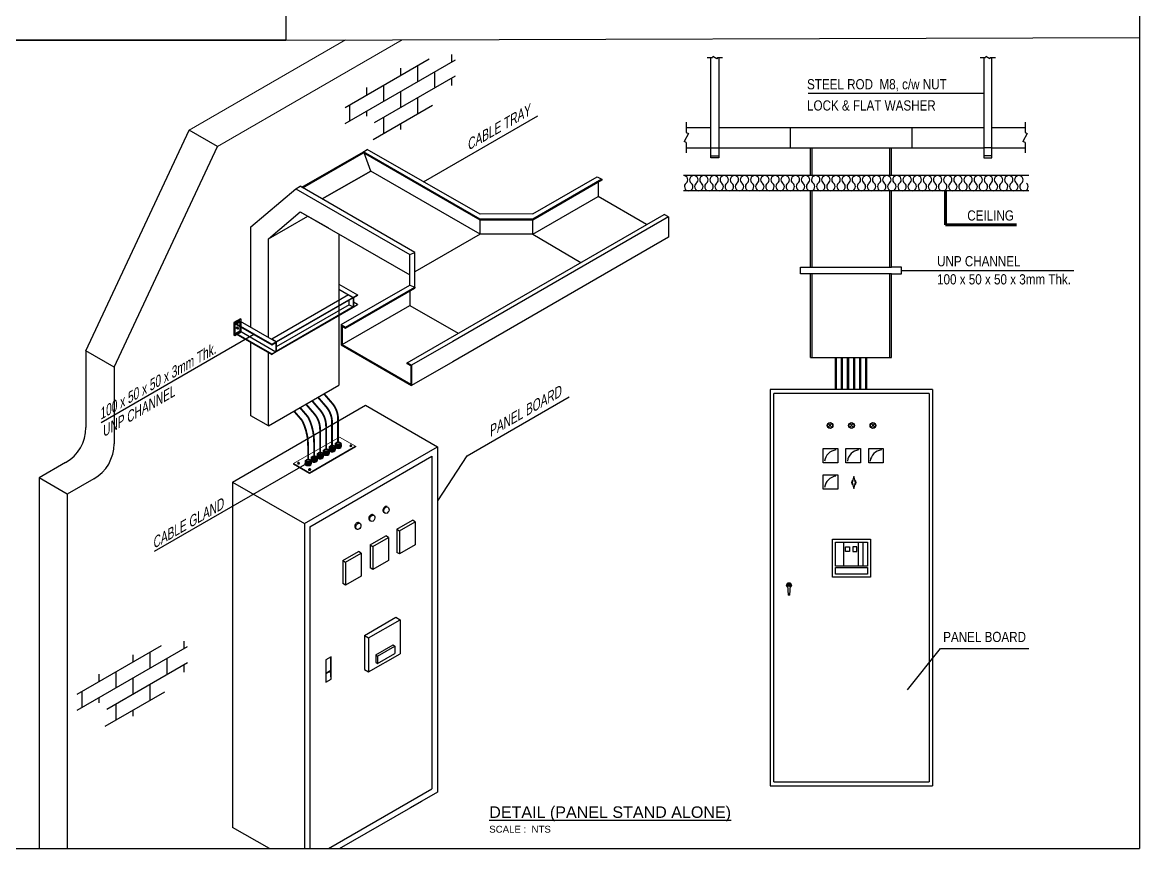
# Model space of a CAD drawing. Header units: inches. Extents: x -259 to 18436, y -3316 to 2573.
# Drawn here: x 3572 to 7641, y -3316 to -307 of the extents above; entities that cross this region are included whole.
import ezdxf
from ezdxf.lldxf.tags import DXFTag

# ---------------------------------------------------------------- set-up
doc = ezdxf.new("R2010")
doc.units = ezdxf.units.IN
doc.header["$MEASUREMENT"] = 0
for name, color, linetype in [('TID-E-GROUNDING ROD', 220, 'Continuous'), ('TID-E-TEXT', 15, 'Continuous'), ('TID-ELC TEXT', 15, 'Continuous'), ('TID-REVISE', 7, 'Continuous'), ('TID-WALL', 15, 'Continuous')]:
    doc.layers.add(name, color=color, linetype=linetype)
doc.styles.add('ISO14', font='ARIALN.TTF')
doc.styles.add('ROMANS', font='romans.shx', dxfattribs={"width": 0.7})
doc.styles.get("Standard").update_dxf_attribs({"font": 'arial.ttf'})
doc.styles.add('TX-AN', font='ARIALN.TTF')
doc.styles.add('TX-AN2', font='ARIALN.TTF')
tags = doc.linetypes.add('HIDDEN', pattern=[0.375, 0.25, -0.125]).pattern_tags.tags
tags[6:7] = [DXFTag(74, 4), DXFTag(75, 0), DXFTag(340, '0'), DXFTag(46, 1.0), DXFTag(50, 0.0), DXFTag(44, 0.0), DXFTag(45, 0.0)]
tags[4:5] = [DXFTag(74, 4), DXFTag(75, 0), DXFTag(340, '0'), DXFTag(46, 1.0), DXFTag(50, 0.0), DXFTag(44, 0.0), DXFTag(45, 0.0)]
doc.dimstyles.get("Standard").update_dxf_attribs({"dimtxt": 0.18, "dimasz": 0.18, "dimexe": 0.18, "dimexo": 0.0625, "dimgap": 0.09, "dimtad": 1, "dimtih": 1, "dimtoh": 1, "dimdec": 4, "dimdsep": 46, "dimtxsty": 'Standard', "dimcen": 0.09, "dimazin": 3, "dimtfac": 1, "dimtdec": 4, "dimtmove": 0, "dimatfit": 3, "dimfxl": 1, "dimtolj": 1})
doc.dimstyles.new('TID-50', dxfattribs={"dimscale": 50, "dimtxt": 2.5, "dimasz": 1.3, "dimexe": 1, "dimexo": 0.625, "dimgap": 1, "dimtad": 1, "dimzin": 4, "dimdsep": 46, "dimtxsty": 'ISO14', "dimblk": 'OBLIQUE', "dimcen": 2.5, "dimdle": 1, "dimazin": 3, "dimtfac": 0.5, "dimtmove": 2, "dimatfit": 3, "dimfxl": 3, "dimfxlon": 1, "dimtolj": 1, "dimlwd": -1, "dimlwe": -1})

# ---------------------------------------------------------------- blocks, each defined once
blk = doc.blocks.new('D')
at = {"layer": 'TID-REVISE', "color": 8}
for p, q in [((81.1, 75.6), (81.1, 63.4)), ((-93.6, -11.2), (44.4, 68.5)), ((-93.6, -37.5), (87.3, 67)), ((25.3, 57.5), (25.3, 31.1)), ((-45.4, -35.9), (87.3, 40.7)), ((-2.6, 53.5), (-2.6, 41.3)), ((53.2, 47.3), (53.2, 21.8)), ((81.1, 37.1), (81.1, 24.6)), ((-58.4, 21.3), (-58.4, 9.1)), ((-30.5, 25.2), (-30.5, -1.1)), ((-2.6, 15), (-2.6, -10.4)), ((25.3, 4.8), (25.3, -21.5)), ((-86.3, -7), (-86.3, -33.3)), ((-58.4, -17.2), (-58.4, -25.7)), ((-47.7, -63.6), (49.8, -7.3)), ((-30.5, -27.4), (-30.5, -53.7)), ((-2.6, -37.6), (-2.6, -47.3))]:
    blk.add_line(p, q, dxfattribs=at)
blk = doc.blocks.new('A$C3EDF478C')
for p, q in [((-6, -87), (-12, 0)), ((2.3, 0), (-2.3, 0)), ((12, 0), (6, -87)), ((-6, -87), (6, -87))]:
    blk.add_line(p, q)
blk.add_lwpolyline([(-2.3, -5.2), (-2.3, 5.2), (2.3, 5.2), (2.3, -5.2)], close=True)
blk.add_circle((0, 0), 7.32)
for radius, start, end in [(21, 300.80791, 239.19209), (14.4, 322.4781, 217.5219), (12, 352.1052, 187.8948)]:
    blk.add_arc((0, 0), radius, start, end)
blk = doc.blocks.new('_OBLIQUE')
at = {"color": 0, "linetype": 'ByBlock'}
blk.add_line((-0.5, -0.5), (0.5, 0.5), dxfattribs=at)
blk = doc.blocks.new('JUDUL')
at = {"color": 4, "style": 'TX-AN'}
blk.add_attdef('DETAIL', (0, 0), '', height=40, dxfattribs=at)
at = {"color": 15, "style": 'TX-AN'}
blk.add_attdef('SCALE', (0, -43.1), '', height=25, dxfattribs=at)

msp = doc.modelspace()

# ---------------------------------------------------------------- linework, layer by layer
for p, q in [((7640.9194, 2572.5834), (7640.9194, -361.9335)), ((4531.4391, -371.4802), (7640.9194, -361.9335)), ((7640.9194, -361.9335), (7640.9194, -3315.5438)), ((3803.4379, -1502.448), (4179.4907, -699.738)), ((3906.0437, -1561.6875), (4282.0965, -758.9775)), ((4814.5511, -777.6657), (4827.9485, -769.9307)), ((5238.8102, -1004.6875), (4827.9485, -769.9307)), ((4590.2505, -907.1657), (4814.5511, -777.6657)), ((4593.5771, -909.0863), (4814.6734, -781.4363)), ((5239.0502, -1022.7503), (4814.5511, -777.6657)), ((5239.0585, -1026.4503), (4814.6734, -781.4363)), ((4840.4867, -848.1396), (4816.2801, -782.3639)), ((4840.4867, -848.1396), (4664.2505, -949.8896)), ((4664.2505, -949.8896), (4840.4867, -848.1396)), ((5239.0585, -1078.2551), (4840.4867, -848.1396)), ((5681.7862, -878.1462), (5431.316, -1022.7552)), ((5681.7862, -881.8462), (5431.316, -1026.4552)), ((5431.3161, -1004.2551), (5665.7647, -868.8962)), ((5665.7647, -868.8962), (5681.7862, -878.1462)), ((5668.969, -889.2462), (5668.969, -941.0462)), ((5681.7862, -878.1462), (5681.7862, -881.8462)), ((4404.3874, -1051.8174), (4567.9439, -912.7869)), ((4567.9439, -912.7869), (4583.9653, -903.5369)), ((4567.9439, -912.7869), (4982.715, -1152.2551)), ((5001.215, -1144.4361), (4583.9653, -903.5369)), ((5431.3161, -1078.2551), (5668.969, -941.0462)), ((5845.2052, -1042.7962), (5668.969, -941.0462)), ((4468.4733, -1094.4642), (4584.1432, -996.1396)), ((4468.4733, -1094.4642), (4611.4599, -1011.9109)), ((4584.1432, -996.1396), (4982.715, -1226.2551)), ((4584.1432, -996.1396), (4686.8542, -1055.4399)), ((4973.5673, -1546.0365), (5909.2911, -1005.7962)), ((5925.3125, -1015.0462), (5139.0537, -1468.9929)), ((5431.3161, -1004.2551), (5238.8102, -1004.6875)), ((5925.3125, -1015.0462), (5909.2911, -1005.7962)), ((5925.3125, -1015.0462), (5925.3125, -1089.0462)), ((4404.3874, -1416.8602), (4404.3874, -1051.8174)), ((5431.316, -1022.7552), (5239.0502, -1022.7503)), ((5239.0585, -1078.2551), (5239.0585, -1022.7503)), ((5431.3243, -1026.4552), (5239.0585, -1026.4503)), ((5431.3161, -1078.2551), (5431.3161, -1026.4551)), ((4468.4733, -1453.8602), (4468.4733, -1094.4642)), ((4724.8168, -1077.3576), (4724.8168, -1627.9029)), ((5239.0585, -1078.2551), (5001.215, -1215.5741)), ((5925.3125, -1089.0462), (5139.0537, -1542.9929)), ((5431.3161, -1078.2551), (5239.0585, -1078.2551)), ((5431.3161, -1078.2551), (5605.5061, -1181.1865)), ((4982.715, -1152.2551), (5001.215, -1144.4361)), ((4982.715, -1263.2551), (4982.715, -1152.2551)), ((5001.215, -1271.0741), (5001.215, -1144.4361)), ((4724.8168, -1259.8545), (4792.2328, -1298.7771)), ((4760.1898, -1298.7771), (4480.0257, -1460.5299)), ((4724.8168, -1278.3545), (4776.2113, -1308.0271)), ((4733.2453, -1407.2865), (4982.715, -1263.2551)), ((4749.2668, -1416.5365), (5001.215, -1271.0741)), ((4749.2668, -1420.2365), (5001.215, -1274.7741)), ((4776.2113, -1308.0271), (4760.1898, -1298.7771)), ((4776.2113, -1308.0271), (4792.2328, -1298.7771)), ((4778.1339, -1308.7671), (4792.2328, -1300.6271)), ((4792.2328, -1298.7771), (4792.2328, -1300.6271)), ((4792.2328, -1298.7771), (4792.2328, -1300.6271)), ((4982.715, -1263.2551), (5001.215, -1271.0741)), ((4982.715, -1285.4551), (4982.715, -1337.2551)), ((5001.215, -1271.0741), (5001.215, -1274.7741)), ((4776.2113, -1308.0271), (4496.0472, -1469.7799)), ((4776.2113, -1309.8771), (4496.0472, -1471.6299)), ((4761.792, -1334.8521), (4496.0472, -1488.2799)), ((4724.8168, -1315.3545), (4728.1469, -1317.2771)), ((4736.4496, -1479.4365), (4982.715, -1337.2551)), ((4761.792, -1334.8521), (4761.792, -1318.2021)), ((4761.792, -1334.8521), (4776.2113, -1343.1771)), ((4776.2113, -1308.0271), (4776.2113, -1309.8771)), ((4776.2113, -1308.0271), (4776.2113, -1309.8771)), ((4776.2113, -1309.8771), (4776.2113, -1343.1771)), ((4792.2328, -1335.7771), (4776.2113, -1345.0271)), ((4778.1339, -1308.7671), (4778.1339, -1342.0671)), ((4792.2328, -1333.9271), (4778.1339, -1325.7871)), ((4778.1339, -1342.0671), (4792.2328, -1333.9271)), ((4792.2328, -1333.9271), (4792.2328, -1335.7771)), ((4792.2328, -1335.7771), (4792.2328, -1333.9271)), ((4982.715, -1337.2551), (5158.9511, -1439.0051)), ((4776.2113, -1343.1771), (4496.0472, -1504.9299)), ((4776.2113, -1345.0271), (4496.0472, -1506.7799)), ((4776.2113, -1345.0271), (4776.2113, -1343.1771)), ((4776.2113, -1345.0271), (4776.2113, -1343.1771)), ((4342.5731, -1399.6716), (4345.7774, -1401.5216)), ((4349.4774, -1403.6578), (4365.4989, -1394.4078)), ((4349.4774, -1405.5078), (4363.8967, -1397.1828)), ((4349.4774, -1403.6578), (4349.4774, -1405.5078)), ((4349.4774, -1403.6578), (4480.0257, -1479.0299)), ((4349.4774, -1405.5078), (4480.0257, -1480.8799)), ((4352.532, -1421.5204), (4352.2212, -1421.341)), ((4352.9828, -1418.3482), (4352.8113, -1418.1361)), ((4352.9828, -1418.3482), (4353.5523, -1418.5688)), ((4353.4574, -1421.7236), (4353.1511, -1421.6049)), ((4353.6765, -1418.9702), (4355.2019, -1417.5072)), ((4354.9117, -1419.6834), (4353.6765, -1418.9702)), ((4353.6765, -1421.4207), (4353.6765, -1418.9702)), ((4354.9117, -1422.1339), (4353.6765, -1421.4207)), ((4353.7043, -1418.6277), (4354.141, -1418.4269)), ((4353.7043, -1418.6277), (4353.8481, -1418.8056)), ((4354.141, -1418.4269), (4354.1855, -1418.482)), ((4355.1354, -1417.571), (4354.8633, -1417.4139)), ((4354.9117, -1419.6834), (4356.4372, -1418.2204)), ((4354.9117, -1422.1339), (4354.9117, -1419.6834)), ((4354.9117, -1422.1339), (4356.4372, -1422.3343)), ((4355.2019, -1417.5072), (4357.0705, -1417.4418)), ((4356.4372, -1418.2204), (4355.2019, -1417.5072)), ((4355.607, -1416.1731), (4355.3007, -1416.0544)), ((4355.7451, -1415.92), (4355.4736, -1415.7632)), ((4357.5409, -1422.4109), (4356.0934, -1421.5752)), ((4356.4372, -1418.2204), (4358.3057, -1418.155)), ((4356.4372, -1422.3343), (4356.8584, -1422.0169)), ((4358.3057, -1418.155), (4357.0705, -1417.4418)), ((4359.0352, -1419.8226), (4357.5877, -1418.9869)), ((4358.3057, -1418.155), (4358.3057, -1419.4014)), ((4363.8967, -1397.1828), (4363.8967, -1430.4828)), ((4365.4989, -1394.4078), (4365.4989, -1431.4078)), ((4365.4989, -1394.4078), (4496.0472, -1469.7799)), ((4365.9946, -1386.1492), (4369.1989, -1387.9992)), ((4733.2453, -1407.2865), (4733.2453, -1481.2865)), ((4733.2453, -1407.2865), (4749.2668, -1416.5365)), ((4736.4496, -1412.8365), (4736.4496, -1479.4365)), ((4736.4496, -1412.8365), (4749.2668, -1420.2365)), ((4749.2668, -1416.5365), (4749.2668, -1420.2365)), ((4342.5731, -1445.2164), (4345.7774, -1447.0664)), ((4349.4774, -1438.8078), (4363.8967, -1430.4828)), ((4365.4989, -1431.4078), (4349.4774, -1440.6578)), ((4349.4774, -1440.6578), (4349.4774, -1438.8078)), ((4349.4774, -1438.8078), (4480.0257, -1514.1799)), ((4349.4774, -1440.6578), (4480.0257, -1516.0299)), ((4363.8967, -1430.4828), (4494.4451, -1505.8549)), ((4496.0472, -1469.7799), (4480.0257, -1460.5299)), ((3803.4379, -1502.448), (3803.4379, -1781.789)), ((4404.3874, -1738.9029), (4404.3874, -1472.3602)), ((4480.0257, -1479.0299), (4496.0472, -1469.7799)), ((4480.0257, -1480.8799), (4494.4451, -1472.5549)), ((4480.0257, -1479.0299), (4480.0257, -1480.8799)), ((4494.4451, -1472.5549), (4494.4451, -1505.8549)), ((4496.0472, -1469.7799), (4496.0472, -1506.7799)), ((4496.0472, -1469.7799), (4496.0472, -1471.6299)), ((4496.0472, -1506.7799), (4496.0472, -1504.9299)), ((4733.2453, -1481.2865), (4989.5888, -1629.2865)), ((4736.4496, -1479.4365), (4986.3845, -1623.7365)), ((4749.2668, -1486.8365), (4749.2668, -1490.5365)), ((5139.0537, -1468.9929), (4989.5888, -1555.2865)), ((4468.4733, -1775.9029), (4468.4733, -1509.3602)), ((4480.0257, -1514.1799), (4494.4451, -1505.8549)), ((4496.0472, -1506.7799), (4480.0257, -1516.0299)), ((4480.0257, -1516.0299), (4480.0257, -1514.1799)), ((4989.5888, -1555.2865), (4973.5673, -1546.0365)), ((4973.5673, -1549.7365), (4973.5673, -1546.0365)), ((5139.0537, -1542.9929), (4989.5888, -1629.2865)), ((3906.0437, -1561.6875), (3906.0437, -1841.0285)), ((4404.3874, -1738.9029), (4404.3874, -1556.0234)), ((4986.3845, -1557.1365), (4973.5673, -1549.7365)), ((4986.3845, -1557.1365), (4986.3845, -1623.7365)), ((4989.5888, -1555.2865), (4989.5888, -1629.2865)), ((4468.4733, -1775.9029), (4724.8168, -1627.9029)), ((4337.4486, -1980.7391), (4821.8508, -1701.0694)), ((4821.8508, -1701.0694), (5083.584, -1852.1811)), ((4468.4733, -1775.9029), (4404.3874, -1738.9029)), ((4599.1818, -2131.8509), (5083.584, -1852.1811)), ((4667.36, -1865.301), (4673.4409, -1860.6297)), ((4667.36, -1865.301), (4673.4409, -1869.9723)), ((4667.36, -1865.301), (4667.36, -1869.66)), ((4667.36, -1869.66), (4673.4409, -1874.3313)), ((4667.36, -1871.4031), (4668.4946, -1870.5316)), ((4667.36, -1871.4031), (4673.4409, -1876.0744)), ((4667.36, -1871.4031), (4667.36, -1875.7621)), ((4673.4409, -1860.6297), (4682.5699, -1860.6297)), ((4673.4409, -1869.9723), (4682.5699, -1869.9723)), ((4673.4409, -1869.9723), (4673.4409, -1874.3313)), ((4688.6509, -1865.301), (4682.5699, -1860.6297)), ((4688.6509, -1865.301), (4682.5699, -1869.9723)), ((4688.6509, -1869.66), (4682.5699, -1874.3313)), ((4682.5699, -1869.9723), (4682.5699, -1874.3313)), ((4688.6509, -1871.4031), (4682.5699, -1876.0744)), ((4688.6509, -1871.4031), (4687.5163, -1870.5316)), ((4688.1985, -1863.1506), (4688.1985, -1864.2417)), ((4688.6509, -1865.301), (4688.6509, -1869.66)), ((4688.6509, -1871.4031), (4688.6509, -1875.7621)), ((4689.2036, -1852.6896), (4695.2846, -1848.0183)), ((4689.2036, -1852.6896), (4695.2846, -1857.3609)), ((4689.2036, -1852.6896), (4689.2036, -1857.0485)), ((4689.2036, -1857.0485), (4695.2846, -1861.7198)), ((4689.2036, -1858.7917), (4690.3382, -1857.9201)), ((4689.2036, -1858.7917), (4695.2846, -1863.463)), ((4689.2036, -1858.7917), (4689.2036, -1863.1506)), ((4689.2036, -1863.1506), (4695.2846, -1867.8219)), ((4695.2846, -1848.0183), (4704.4136, -1848.0183)), ((4695.2846, -1857.3609), (4704.4136, -1857.3609)), ((4695.2846, -1857.3609), (4695.2846, -1861.7198)), ((4695.2846, -1861.7198), (4704.4136, -1861.7198)), ((4695.2846, -1863.463), (4704.4136, -1863.463)), ((4695.2846, -1863.463), (4695.2846, -1867.8219)), ((4695.2846, -1867.8219), (4704.4136, -1867.8219)), ((4710.4945, -1852.6896), (4704.4136, -1848.0183)), ((4710.4945, -1852.6896), (4704.4136, -1857.3609)), ((4710.4945, -1857.0485), (4704.4136, -1861.7198)), ((4704.4136, -1857.3609), (4704.4136, -1861.7198)), ((4710.4945, -1858.7917), (4704.4136, -1863.463)), ((4710.4945, -1863.1506), (4704.4136, -1867.8219)), ((4704.4136, -1863.463), (4704.4136, -1867.8219)), ((4710.4945, -1858.7917), (4709.3599, -1857.9201)), ((4710.0421, -1850.5392), (4710.0421, -1851.6302)), ((4710.4945, -1852.6896), (4710.4945, -1857.0485)), ((4710.4945, -1858.7917), (4710.4945, -1863.1506)), ((4711.0473, -1840.0781), (4717.1283, -1835.4068)), ((4711.0473, -1840.0781), (4717.1283, -1844.7494)), ((4711.0473, -1840.0781), (4711.0473, -1844.4371)), ((4711.0473, -1844.4371), (4717.1283, -1849.1084)), ((4711.0473, -1846.1802), (4712.1819, -1845.3087)), ((4711.0473, -1846.1802), (4717.1283, -1850.8515)), ((4711.0473, -1846.1802), (4711.0473, -1850.5392)), ((4711.0473, -1850.5392), (4717.1283, -1855.2105)), ((4711.4997, -1863.1506), (4711.4997, -1864.2417)), ((4717.1283, -1835.4068), (4726.2572, -1835.4068)), ((4717.1283, -1844.7494), (4726.2572, -1844.7494)), ((4717.1283, -1844.7494), (4717.1283, -1849.1084)), ((4717.1283, -1849.1084), (4726.2572, -1849.1084)), ((4717.1283, -1850.8515), (4726.2572, -1850.8515)), ((4717.1283, -1850.8515), (4717.1283, -1855.2105)), ((4717.1283, -1855.2105), (4726.2572, -1855.2105)), ((4732.3382, -1840.0781), (4726.2572, -1835.4068)), ((4732.3382, -1840.0781), (4726.2572, -1844.7494)), ((4732.3382, -1844.4371), (4726.2572, -1849.1084)), ((4726.2572, -1844.7494), (4726.2572, -1849.1084)), ((4732.3382, -1846.1802), (4726.2572, -1850.8515)), ((4732.3382, -1850.5392), (4726.2572, -1855.2105)), ((4726.2572, -1850.8515), (4726.2572, -1855.2105)), ((4732.3382, -1846.1802), (4731.2036, -1845.3087)), ((4732.3382, -1840.0781), (4732.3382, -1844.4371)), ((4732.3382, -1846.1802), (4732.3382, -1850.5392)), ((4733.3433, -1850.5392), (4733.3433, -1851.6302)), ((4764.5386, -1848.6059), (4764.5386, -1848.9511)), ((4765.5136, -1847.2267), (4765.5136, -1848.6059)), ((4769.5827, -1845.9473), (4765.9743, -1848.0509)), ((4769.5827, -1846.5692), (4765.9743, -1848.6728)), ((4765.9743, -1848.0509), (4765.9743, -1848.6728)), ((4770.4756, -1846.4025), (4766.8672, -1848.5061)), ((4766.8672, -1848.5061), (4766.8672, -1849.128)), ((4769.5827, -1845.9473), (4769.5827, -1846.5692)), ((4770.9364, -1847.2267), (4770.9364, -1848.6059)), ((4771.9113, -1848.6059), (4771.9113, -1848.9511)), ((4784.7349, -1850.1291), (4784.7349, -1852.8723)), ((5083.584, -1852.1811), (5083.584, -3109.676)), ((3729.4379, -1909.9607), (3632.9816, -1965.6498)), ((4574.0901, -1911.951), (4574.0901, -1912.2963)), ((4575.065, -1910.5718), (4575.065, -1911.951)), ((4579.1342, -1909.2925), (4575.5258, -1911.3961)), ((4579.1342, -1909.9144), (4575.5258, -1912.018)), ((4575.5258, -1911.3961), (4575.5258, -1912.018)), ((4580.0271, -1909.7476), (4576.4187, -1911.8512)), ((4576.4187, -1911.8512), (4576.4187, -1912.4731)), ((4579.1342, -1909.2925), (4579.1342, -1909.9144)), ((4580.4878, -1910.5718), (4580.4878, -1911.951)), ((4581.4628, -1911.951), (4581.4628, -1912.2963)), ((4601.829, -1903.1354), (4607.91, -1898.4641)), ((4601.829, -1903.1354), (4607.91, -1907.8067)), ((4601.829, -1903.1354), (4601.829, -1907.4943)), ((4601.829, -1907.4943), (4607.91, -1912.1656)), ((4601.829, -1909.2375), (4602.9636, -1908.3659)), ((4601.829, -1909.2375), (4607.91, -1913.9088)), ((4601.829, -1909.2375), (4601.829, -1913.5964)), ((4607.91, -1898.4641), (4617.0389, -1898.4641)), ((4607.91, -1907.8067), (4617.0389, -1907.8067)), ((4607.91, -1907.8067), (4607.91, -1912.1656)), ((4607.91, -1912.1656), (4617.0389, -1912.1656)), ((4623.1199, -1903.1354), (4617.0389, -1898.4641)), ((4623.1199, -1903.1354), (4617.0389, -1907.8067)), ((4623.1199, -1907.4943), (4617.0389, -1912.1656)), ((4617.0389, -1907.8067), (4617.0389, -1912.1656)), ((4623.1199, -1909.2375), (4617.0389, -1913.9088)), ((4619.1618, -2143.3863), (5063.604, -1886.7875)), ((4623.1199, -1909.2375), (4621.9853, -1908.3659)), ((4622.6675, -1900.985), (4622.6675, -1902.076)), ((4623.1199, -1903.1354), (4623.1199, -1907.4943)), ((4623.1199, -1909.2375), (4623.1199, -1913.5964)), ((4623.6727, -1890.5239), (4629.7536, -1885.8526)), ((4623.6727, -1890.5239), (4629.7536, -1895.1952)), ((4623.6727, -1890.5239), (4623.6727, -1894.8829)), ((4623.6727, -1894.8829), (4629.7536, -1899.5542)), ((4623.6727, -1896.626), (4624.8073, -1895.7544)), ((4623.6727, -1896.626), (4629.7536, -1901.2973)), ((4623.6727, -1896.626), (4623.6727, -1900.985)), ((4623.6727, -1900.985), (4629.7536, -1905.6563)), ((4629.7536, -1885.8526), (4638.8826, -1885.8526)), ((4629.7536, -1895.1952), (4638.8826, -1895.1952)), ((4629.7536, -1895.1952), (4629.7536, -1899.5542)), ((4629.7536, -1899.5542), (4638.8826, -1899.5542)), ((4629.7536, -1901.2973), (4638.8826, -1901.2973)), ((4629.7536, -1901.2973), (4629.7536, -1905.6563)), ((4629.7536, -1905.6563), (4638.8826, -1905.6563)), ((4644.9635, -1890.5239), (4638.8826, -1885.8526)), ((4644.9635, -1890.5239), (4638.8826, -1895.1952)), ((4644.9635, -1894.8829), (4638.8826, -1899.5542)), ((4638.8826, -1895.1952), (4638.8826, -1899.5542)), ((4644.9635, -1896.626), (4638.8826, -1901.2973)), ((4644.9635, -1900.985), (4638.8826, -1905.6563)), ((4638.8826, -1901.2973), (4638.8826, -1905.6563)), ((4644.9635, -1896.626), (4643.829, -1895.7544)), ((4644.5112, -1888.3735), (4644.5112, -1889.4646)), ((4644.9635, -1890.5239), (4644.9635, -1894.8829)), ((4644.9635, -1896.626), (4644.9635, -1900.985)), ((4645.5163, -1877.9125), (4651.5973, -1873.2412)), ((4645.5163, -1877.9125), (4651.5973, -1882.5838)), ((4645.5163, -1877.9125), (4645.5163, -1882.2714)), ((4645.5163, -1882.2714), (4651.5973, -1886.9427)), ((4645.5163, -1884.0146), (4646.6509, -1883.143)), ((4645.5163, -1884.0146), (4651.5973, -1888.6859)), ((4645.5163, -1884.0146), (4645.5163, -1888.3735)), ((4645.5163, -1888.3735), (4651.5973, -1893.0448)), ((4645.9687, -1900.985), (4645.9687, -1902.076)), ((4651.5973, -1873.2412), (4660.7263, -1873.2412)), ((4651.5973, -1882.5838), (4660.7263, -1882.5838)), ((4651.5973, -1882.5838), (4651.5973, -1886.9427)), ((4651.5973, -1886.9427), (4660.7263, -1886.9427)), ((4651.5973, -1888.6859), (4660.7263, -1888.6859)), ((4651.5973, -1888.6859), (4651.5973, -1893.0448)), ((4651.5973, -1893.0448), (4660.7263, -1893.0448)), ((4666.8072, -1877.9125), (4660.7263, -1873.2412)), ((4666.8072, -1877.9125), (4660.7263, -1882.5838)), ((4666.8072, -1882.2714), (4660.7263, -1886.9427)), ((4660.7263, -1882.5838), (4660.7263, -1886.9427)), ((4666.8072, -1884.0146), (4660.7263, -1888.6859)), ((4666.8072, -1888.3735), (4660.7263, -1893.0448)), ((4660.7263, -1888.6859), (4660.7263, -1893.0448)), ((4666.8072, -1884.0146), (4665.6726, -1883.143)), ((4666.3548, -1875.7621), (4666.3548, -1876.8531)), ((4666.8072, -1877.9125), (4666.8072, -1882.2714)), ((4666.8072, -1884.0146), (4666.8072, -1888.3735)), ((4667.36, -1875.7621), (4673.4409, -1880.4334)), ((4667.8124, -1888.3735), (4667.8124, -1889.4646)), ((4673.4409, -1874.3313), (4682.5699, -1874.3313)), ((4673.4409, -1876.0744), (4682.5699, -1876.0744)), ((4673.4409, -1876.0744), (4673.4409, -1880.4334)), ((4673.4409, -1880.4334), (4682.5699, -1880.4334)), ((4688.6509, -1875.7621), (4682.5699, -1880.4334)), ((4682.5699, -1876.0744), (4682.5699, -1880.4334)), ((4689.656, -1875.7621), (4689.656, -1876.8531)), ((5063.604, -1886.7875), (5063.604, -3098.1406)), ((4600.8239, -1913.5964), (4600.8239, -1914.6874)), ((4601.829, -1913.5964), (4607.91, -1918.2677)), ((4607.91, -1913.9088), (4617.0389, -1913.9088)), ((4607.91, -1913.9088), (4607.91, -1918.2677)), ((4607.91, -1918.2677), (4617.0389, -1918.2677)), ((4614.4559, -1935.2562), (4614.4559, -1935.6014)), ((4615.4308, -1933.877), (4615.4308, -1935.2562)), ((4619.4999, -1932.5977), (4615.8915, -1934.7013)), ((4619.4999, -1933.2196), (4615.8915, -1935.3232)), ((4615.8915, -1934.7013), (4615.8915, -1935.3232)), ((4620.3928, -1933.0528), (4616.7844, -1935.1564)), ((4616.7844, -1935.1564), (4616.7844, -1935.7783)), ((4623.1199, -1913.5964), (4617.0389, -1918.2677)), ((4617.0389, -1913.9088), (4617.0389, -1918.2677)), ((4619.4999, -1932.5977), (4619.4999, -1933.2196)), ((4620.8536, -1933.877), (4620.8536, -1935.2562)), ((4621.8285, -1935.2562), (4621.8285, -1935.6014)), ((4624.125, -1913.5964), (4624.125, -1914.6874)), ((3632.9816, -1965.6498), (3632.9816, -3315.5438)), ((3735.5875, -2024.8893), (3632.9816, -1965.6498)), ((3832.0437, -1969.2002), (3735.5875, -2024.8893)), ((4337.4486, -1980.7391), (4599.1818, -2131.8509)), ((4337.4486, -1980.7391), (4337.4486, -3238.2341)), ((3735.5875, -2024.8893), (3735.5875, -3315.5438)), ((4852.3615, -2101.8063), (4848.7886, -2099.7435)), ((4892.2571, -2093.7227), (4888.6754, -2091.6548)), ((4599.1818, -2131.8509), (4599.1818, -3315.5438)), ((4619.1618, -2143.3863), (4619.1618, -3315.5438)), ((4790.0634, -2152.7242), (4786.4817, -2150.6563)), ((4801.2647, -2131.3071), (4797.6918, -2129.2443)), ((4841.1602, -2123.2234), (4837.5785, -2121.1555)), ((4936.1954, -2152.5683), (4993.1785, -2119.6691)), ((4936.1954, -2152.5683), (4945.9873, -2158.2216)), ((4936.1954, -2152.5683), (4936.1954, -2236.7619)), ((4945.9873, -2158.2216), (5002.9704, -2125.3224)), ((5002.9704, -2125.3224), (4993.1785, -2119.6691)), ((5002.9704, -2125.3224), (5002.9704, -2209.4291)), ((4838.0727, -2209.2195), (4895.0558, -2176.3203)), ((4847.8645, -2214.8728), (4904.8476, -2181.9736)), ((4904.8476, -2181.9736), (4895.0558, -2176.3203)), ((4904.8476, -2181.9736), (4904.8476, -2266.0803)), ((4945.9873, -2158.2216), (4945.9873, -2242.3283)), ((4739.2093, -2266.2983), (4796.1924, -2233.3991)), ((4805.9843, -2239.0524), (4796.1924, -2233.3991)), ((4838.0727, -2209.2195), (4847.8645, -2214.8728)), ((4838.0727, -2209.2195), (4838.0727, -2293.4131)), ((4847.8645, -2214.8728), (4847.8645, -2298.9795)), ((4945.912, -2242.3718), (4936.1954, -2236.7619)), ((5002.9704, -2209.4291), (4945.912, -2242.3718)), ((4739.2093, -2266.2983), (4749.0012, -2271.9516)), ((4739.2093, -2266.2983), (4739.2093, -2350.4919)), ((4749.0012, -2271.9516), (4805.9843, -2239.0524)), ((4749.0012, -2271.9516), (4749.0012, -2356.0583)), ((4805.9843, -2239.0524), (4805.9843, -2323.1591)), ((4904.8476, -2266.0803), (4847.7893, -2299.023)), ((4847.7893, -2299.023), (4838.0727, -2293.4131)), ((4748.9259, -2356.1017), (4739.2093, -2350.4919)), ((4805.9843, -2323.1591), (4748.9259, -2356.1017)), ((4817.3546, -2539.0753), (4931.7557, -2473.0258)), ((4833.0753, -2548.1516), (4947.4764, -2482.1021)), ((4931.7557, -2473.0258), (4947.4764, -2482.1021)), ((4947.4764, -2482.1021), (4947.4764, -2605.9982)), ((4817.3546, -2539.0753), (4817.3546, -2662.9713)), ((4817.3546, -2539.0753), (4833.0753, -2548.1516)), ((4833.0753, -2548.1516), (4833.0753, -2672.0477)), ((4858.7097, -2610.2085), (4921.8421, -2573.759)), ((4865.8193, -2614.3132), (4928.9517, -2577.8637)), ((4921.8421, -2573.759), (4928.9517, -2577.8637)), ((4928.9517, -2577.8637), (4928.9517, -2604.5788)), ((6915.5241, -2586.2324), (7237.0003, -2586.2324)), ((4696.2711, -2617.1376), (4676.9071, -2628.3174)), ((4676.9071, -2628.3174), (4676.9071, -2709.7367)), ((4695.4254, -2665.6905), (4695.4254, -2617.6259)), ((4696.2711, -2698.5568), (4696.2711, -2617.1376)), ((4833.0753, -2672.0477), (4947.4764, -2605.9982)), ((4858.7097, -2610.2085), (4858.7097, -2636.9236)), ((4858.7097, -2610.2085), (4865.8193, -2614.3132)), ((4858.7097, -2636.9236), (4865.8193, -2641.0283)), ((4865.8193, -2641.0283), (4928.9517, -2604.5788)), ((4865.8193, -2614.3132), (4865.8193, -2641.0283)), ((4676.9071, -2676.3821), (4695.4254, -2665.6905)), ((4694.5617, -2668.7139), (4676.9071, -2678.9068)), ((4694.5617, -2668.7139), (4692.3753, -2667.4515)), ((4696.2711, -2698.5568), (4694.5617, -2668.7139)), ((4817.3546, -2662.9713), (4833.0753, -2672.0477)), ((4676.9071, -2709.7367), (4696.2711, -2698.5568)), ((4687.0506, -3315.5438), (5063.604, -3098.1406)), ((5083.584, -3109.676), (4984.4246, -3166.9258)), ((4727.0106, -3315.5438), (5027.1485, -3142.2591)), ((4471.353, -3315.5438), (4337.4486, -3238.2341)), ((3445.6581, -3315.5438), (7640.9194, -3315.5438))]:
    msp.add_line(p, q)
at = {"lineweight": 0}
for p, q in [((4179.4907, -699.738), (4749.2079, -370.8116)), ((4282.0965, -758.9775), (4955.5166, -370.1782)), ((4559.6931, -1913.1669), (4726.8064, -1816.684)), ((4726.8064, -1816.684), (4784.7349, -1850.1291)), ((4617.6216, -1946.612), (4784.7349, -1850.1291)), ((4617.6216, -1949.3552), (4784.7349, -1852.8723)), ((4559.6931, -1913.1669), (4617.6216, -1946.612)), ((4559.6931, -1913.1669), (4559.6931, -1915.9101)), ((4559.6931, -1915.9101), (4617.6216, -1949.3552)), ((4617.6216, -1946.612), (4617.6216, -1949.3552))]:
    msp.add_line(p, q, dxfattribs=at)
at = {"ltscale": 100}
for p, q in [((6084.5858, -435.6591), (6066.0681, -435.6591)), ((6084.5858, -435.6591), (6086.6434, -431.5416)), ((6101.0105, -439.7767), (6086.6434, -431.5416)), ((6103.0681, -435.6591), (6101.0105, -439.7767)), ((6121.5858, -435.6591), (6103.0681, -435.6591)), ((7078.5679, -435.6591), (7060.0502, -435.6591)), ((7078.5679, -435.6591), (7080.6255, -431.5416)), ((7094.9926, -439.7767), (7080.6255, -431.5416)), ((7097.0502, -435.6591), (7094.9926, -439.7767)), ((7115.5679, -435.6591), (7097.0502, -435.6591)), ((4282.0965, -758.9775), (4179.4907, -699.738)), ((3906.0437, -1561.6875), (3803.4379, -1502.448)), ((6886.818, -1643.4838), (6294.818, -1643.4838)), ((6294.818, -1643.4838), (6294.818, -3086.7281)), ((6873.9737, -1657.7552), (6309.0894, -1657.7552)), ((6309.0894, -3072.4567), (6309.0894, -1657.7552)), ((6873.9737, -1657.7552), (6873.9737, -3072.4567)), ((6886.818, -1643.4838), (6886.818, -3086.7281)), ((6506.9005, -1767.982), (6520.0553, -1781.1368)), ((6520.0553, -1767.982), (6506.9005, -1781.1368)), ((6584.9541, -1767.982), (6598.1089, -1781.1368)), ((6598.1089, -1767.982), (6584.9541, -1781.1368)), ((6676.1626, -1767.982), (6663.0078, -1781.1368)), ((6663.0078, -1767.982), (6676.1626, -1781.1368)), ((6562.426, -2199.1283), (6562.426, -2286.3236)), ((6615.8531, -2199.1283), (6615.8531, -2286.3236)), ((6632.7249, -2199.1283), (6632.7249, -2286.3236)), ((6294.818, -3086.7281), (6886.818, -3086.7281)), ((6309.0894, -3072.4567), (6873.9737, -3072.4567))]:
    msp.add_line(p, q, dxfattribs=at)
at = {"color": 5}
for p, q in [((5989.9675, -670.6294), (5989.9675, -707.6648)), ((5989.9675, -689.1471), (6079.0269, -689.1471)), ((6108.6269, -689.1471), (7073.009, -689.1471)), ((7102.609, -689.1471), (7223.4675, -689.1471)), ((7223.4675, -670.6294), (7223.4675, -707.6648)), ((5998.2026, -711.78), (5981.7323, -740.5142)), ((5989.9675, -707.6648), (5998.2026, -711.78)), ((7231.7027, -711.78), (7215.2323, -740.5142)), ((7223.4675, -707.6648), (7231.7027, -711.78)), ((5989.9675, -744.6294), (5981.7323, -740.5142)), ((5989.9675, -744.6294), (5989.9675, -781.6648)), ((5989.9675, -763.1471), (6079.0269, -763.1471)), ((6108.6269, -763.1471), (7073.009, -763.1471)), ((6441.708, -864.6177), (6441.708, -763.1471)), ((6737.708, -864.6177), (6737.708, -763.1471)), ((7102.609, -763.1471), (7223.4675, -763.1471)), ((7223.4675, -744.6294), (7215.2323, -740.5142)), ((7223.4675, -744.6294), (7223.4675, -781.6648)), ((6441.708, -1198.7126), (6441.708, -920.1177)), ((6737.708, -1198.7126), (6737.708, -920.1177)), ((6441.708, -1527.4903), (6441.708, -1222.0652)), ((6737.708, -1527.4903), (6737.708, -1222.0652)), ((6441.708, -1527.4903), (6737.708, -1527.4903))]:
    msp.add_line(p, q, dxfattribs=at)
at = {"color": 8, "linetype": 'HIDDEN'}
for p, q in [((6448.812, -864.6177), (6448.812, -763.1471)), ((6730.604, -864.6177), (6730.604, -763.1471)), ((6448.812, -1198.7126), (6448.812, -920.1177)), ((6730.604, -1198.7126), (6730.604, -920.1177)), ((6448.812, -1527.4903), (6448.812, -1222.0652)), ((6730.604, -1527.4903), (6730.604, -1222.0652))]:
    msp.add_line(p, q, dxfattribs=at)
for points in [[(-259.4178, 2572.5834), (4531.4391, 2572.5834), (4531.4391, -371.4802), (-259.4178, -371.4802)], [(4369.1989, -1387.9992), (4345.7774, -1401.5216), (4345.7774, -1447.0664), (4369.1989, -1433.544)]]:
    msp.add_lwpolyline(points, close=True)
for points in [[(3445.6581, -3315.5438), (-259.4178, -3315.5438), (-259.4178, -371.4802), (4531.4391, -371.4802)], [(6737.708, -1222.0652), (6405.301, -1222.0652), (6405.301, -1198.7126), (6737.708, -1198.7126)], [(6737.708, -1222.0652), (6774.1149, -1222.0652), (6774.1149, -1198.7126), (6737.708, -1198.7126)], [(4365.9946, -1386.1492), (4342.5731, -1399.6716), (4342.5731, -1445.2164)]]:
    msp.add_lwpolyline(points)
at = {"ltscale": 100}
for points in [[(6108.6269, -435.6591), (6108.6269, -800.1471), (6079.0269, -800.1471), (6079.0269, -435.6591)], [(7073.009, -435.6591), (7073.009, -800.1471), (7102.609, -800.1471), (7102.609, -435.6591)]]:
    msp.add_lwpolyline(points, dxfattribs=at)
at = {"const_width": 8.88}
for points in [[(6534.208, -1527.4903), (6534.208, -1643.4838)], [(6556.408, -1527.4903), (6556.408, -1643.4838)], [(6578.608, -1527.4903), (6578.608, -1643.4838)], [(6600.808, -1527.4903), (6600.808, -1643.4838)], [(6623.008, -1527.4903), (6623.008, -1643.4838)], [(6645.208, -1527.4903), (6645.208, -1643.4838)]]:
    msp.add_lwpolyline(points, dxfattribs=at)
at = {"ltscale": 100, "const_width": 6.66}
for points in [[(4721.6927, -1840.0781), (4721.6927, -1751.6123, 0.180110131), (4700.073, -1693.5412), (4670.4616, -1659.2848)], [(4634.3181, -1890.5239), (4634.3181, -1836.6095, 0.117340565), (4612.6984, -1743.987), (4583.087, -1709.7306)], [(4656.1618, -1877.9125), (4656.1618, -1789.4466, 0.180110131), (4634.5421, -1731.3755), (4604.9307, -1697.1192)], [(4678.0054, -1865.301), (4678.0054, -1776.8351, 0.180110131), (4656.3857, -1718.7641), (4626.7743, -1684.5077)], [(4699.8491, -1852.6896), (4699.8491, -1764.2237, 0.180110131), (4678.2294, -1706.1526), (4648.618, -1671.8963)], [(4612.4744, -1903.1354), (4612.4744, -1849.2209, 0.117340565), (4590.8547, -1756.5984), (4561.2433, -1722.3421)]]:
    msp.add_lwpolyline(points, format="xyb", dxfattribs=at)
at = {"ltscale": 100}
for points in [[(6488.3024, -1858.1815), (6541.3357, -1858.1815), (6541.3357, -1911.2148), (6488.3024, -1911.2148)], [(6571.249, -1858.1815), (6624.2824, -1858.1815), (6624.2824, -1911.2148), (6571.249, -1911.2148)], [(6654.1957, -1858.1815), (6707.229, -1858.1815), (6707.229, -1911.2148), (6654.1957, -1911.2148)], [(6488.3024, -1953.8759), (6541.3357, -1953.8759), (6541.3357, -2006.9092), (6488.3024, -2006.9092)], [(6599.7239, -1959.8835), (6593.5259, -1982.2691), (6599.7239, -2004.6546), (6605.922, -1982.2691)], [(6522.1565, -2188.0283), (6660.9065, -2188.0283), (6660.9065, -2326.7783), (6522.1565, -2326.7783)], [(6533.2565, -2199.1283), (6649.8065, -2199.1283), (6649.8065, -2286.3236), (6533.2565, -2286.3236)], [(6569.7848, -2216.9566), (6583.6684, -2216.9566), (6583.6684, -2233.6072), (6569.7848, -2233.6072)], [(6610.5015, -2216.9566), (6596.6179, -2216.9566), (6596.6179, -2233.6072), (6610.5015, -2233.6072)], [(6533.2565, -2292.2076), (6649.8065, -2292.2076), (6649.8065, -2315.6783), (6533.2565, -2315.6783)]]:
    msp.add_lwpolyline(points, close=True, dxfattribs=at)
for centre, radius in [((6513.4779, -1774.5594), 10.5352), ((6513.4779, -1774.5594), 9.3018), ((6591.5315, -1774.5594), 10.5352), ((6591.5315, -1774.5594), 9.3018), ((6669.5852, -1774.5594), 10.5352), ((6669.5852, -1774.5594), 9.3018)]:
    msp.add_circle(centre, radius, dxfattribs=at)
at = {"color": 250, "ltscale": 100}
for centre, start, end in [((5980.0662, -880.0344), 306.8698976, 90), ((5998.5662, -904.7011), 126.8698976, 53.1301024), ((6017.0662, -880.0344), 306.8698976, 233.1301024), ((6035.5662, -904.7011), 126.8698976, 53.1301024), ((6054.0662, -880.0344), 306.8698976, 233.1301024), ((6072.5662, -904.7011), 126.8698976, 53.1301024), ((6091.0662, -880.0344), 306.8698976, 233.1301024), ((6109.5662, -904.7011), 126.8698976, 53.1301024), ((6128.0662, -880.0344), 306.8698976, 233.1301024), ((6146.5662, -904.7011), 126.8698976, 53.1301024), ((6165.0662, -880.0344), 306.8698976, 233.1301024), ((6183.5662, -904.7011), 126.8698976, 53.1301024), ((6202.0662, -880.0344), 306.8698976, 233.1301024), ((6220.5662, -904.7011), 126.8698976, 53.1301024), ((6239.0662, -880.0344), 306.8698976, 233.1301024), ((6257.5662, -904.7011), 126.8698976, 53.1301024), ((6276.0662, -880.0344), 306.8698976, 233.1301024), ((6294.5662, -904.7011), 126.8698976, 53.1301024), ((6313.0662, -880.0344), 306.8698976, 233.1301024), ((6331.5662, -904.7011), 126.8698976, 53.1301024), ((6350.0662, -880.0344), 306.8698976, 233.1301024), ((6368.5662, -904.7011), 126.8698976, 53.1301024), ((6387.0662, -880.0344), 306.8698976, 233.1301024), ((6405.5662, -904.7011), 126.8698976, 53.1301024), ((6424.0662, -880.0344), 306.8698976, 233.1301024), ((6442.5662, -904.7011), 126.8698976, 53.1301024), ((6461.0662, -880.0344), 306.8698976, 233.1301024), ((6479.5662, -904.7011), 126.8698976, 53.1301024), ((6498.0662, -880.0344), 306.8698976, 233.1301024), ((6516.5662, -904.7011), 126.8698976, 53.1301024), ((6535.0662, -880.0344), 306.8698976, 233.1301024), ((6553.5662, -904.7011), 126.8698976, 53.1301024), ((6572.0662, -880.0344), 306.8698976, 233.1301024), ((6590.5662, -904.7011), 126.8698976, 53.1301024), ((6609.0662, -880.0344), 306.8698976, 233.1301024), ((6627.5662, -904.7011), 126.8698976, 53.1301024), ((6646.0662, -880.0344), 306.8698976, 233.1301024), ((6664.5662, -904.7011), 126.8698976, 53.1301024), ((6683.0662, -880.0344), 306.8698976, 233.1301024), ((6701.5662, -904.7011), 126.8698976, 53.1301024), ((6720.0662, -880.0344), 306.8698976, 233.1301024), ((6738.5662, -904.7011), 126.8698976, 53.1301024), ((6757.0662, -880.0344), 306.8698976, 233.1301024), ((6775.5662, -904.7011), 126.8698976, 53.1301024), ((6794.0662, -880.0344), 306.8698976, 233.1301024), ((6812.5662, -904.7011), 126.8698976, 53.1301024), ((6831.0662, -880.0344), 306.8698976, 233.1301024), ((6849.5662, -904.7011), 126.8698976, 53.1301024), ((6868.0662, -880.0344), 306.8698976, 233.1301024), ((6886.5662, -904.7011), 126.8698976, 53.1301024), ((6905.0662, -880.0344), 306.8698976, 233.1301024), ((6923.5662, -904.7011), 126.8698976, 53.1301024), ((6942.0662, -880.0344), 306.8698976, 233.1301024), ((6960.5662, -904.7011), 126.8698976, 53.1301024), ((6979.0662, -880.0344), 306.8698976, 233.1301024), ((6997.5662, -904.7011), 126.8698976, 53.1301024), ((7016.0662, -880.0344), 306.8698976, 233.1301024), ((7034.5662, -904.7011), 126.8698976, 53.1301024), ((7053.0662, -880.0344), 306.8698976, 233.1301024), ((7071.5662, -904.7011), 126.8698976, 53.1301024), ((7090.0662, -880.0344), 306.8698976, 233.1301024), ((7108.5662, -904.7011), 126.8698976, 53.1301024), ((7127.0662, -880.0344), 306.8698976, 233.1301024), ((7145.5662, -904.7011), 126.8698976, 53.1301024), ((7164.0662, -880.0344), 306.8698976, 233.1301024), ((7182.5662, -904.7011), 126.8698976, 53.1301024), ((7201.0662, -880.0344), 306.8698976, 233.1301024), ((7219.5662, -904.7011), 126.8698976, 53.1301024)]:
    msp.add_arc(centre, 15.4167, start, end, dxfattribs=at)
for centre, radius, start, end in [((4354.9981, -1420.4881), 2.2661, 124.8171532, 172.8704032), ((4350.043, -1414.2868), 4.7413, 305.7220658, 326.1130735), ((4350.3493, -1414.4055), 4.7413, 303.7394618, 326.1130735), ((4355.3044, -1420.6067), 2.2661, 135.9223829, 172.8704032), ((4349.7668, -1412.9839), 6.747, 304.1300453, 318.3752293), ((3655.4379, -1781.789), 148, 300, 0), ((3758.0437, -1841.0285), 148, 300, 0)]:
    msp.add_arc(centre, radius, start, end)
at = {"ltscale": 100}
for centre, radius, start, end in [((6541.3357, -1911.2148), 48.319, 98.1185122, 171.8814878), ((6624.2824, -1911.2148), 48.319, 98.1185122, 171.8814878), ((6707.229, -1911.2148), 48.319, 98.1185122, 171.8814878), ((6541.3357, -2006.9092), 48.319, 98.1185122, 171.8814878), ((6599.7239, -1982.2691), 8.5278, 118.9869553, 241.0130447), ((6599.7239, -1982.2691), 7.4236, 128.0988486, 231.9011514), ((6599.7239, -1982.2691), 8.5278, 298.9869553, 61.0130447), ((6599.7239, -1982.2691), 7.4236, 308.0988486, 51.9011514)]:
    msp.add_arc(centre, radius, start, end, dxfattribs=at)
at = {"extrusion": (0, 0, -1)}
for centre, major_axis, start_param, end_param in [((4353.8546, -1418.5571), (1.6139, 2.7954), 3.153745753, 6.286322991), ((4354.1262, -1418.7139), (1.6139, 2.7954), 2.740473483, 7.094544764), ((4356.6717, -1420.1835), (0.8966, 1.553), 2.55590711, 6.868870851), ((4356.8406, -1420.281), (0.7472, 1.2942), 3.141592654, 6.283185307), ((4358.288, -1421.1167), (0.7472, 1.2942), 2.631781555, 6.795286311)]:
    msp.add_ellipse(centre, major_axis=major_axis, ratio=0.577350269, start_param=start_param, end_param=end_param, dxfattribs=at)
for centre, major_axis, ratio, start_param, end_param in [((4354.2259, -1418.8297), (1.0748, 2.7753), 0.373134136, 2.227698147, 3.141592654), ((4354.5322, -1418.9483), (1.0748, 2.7753), 0.373134136, 2.227698147, 3.594997059), ((4354.2259, -1418.8297), (1.0748, 2.7753), 0.373134136, 0, 1.02413454), ((4354.5322, -1418.9483), (1.0748, 2.7753), 0.373134136, -0.875629454, 1.02413454), ((4354.5322, -1418.9483), (0.6427, 1.6596), 0.280782291, -0.416374149, 0.681631182), ((4354.2259, -1418.8297), (0.6427, 1.6596), 0.280782291, -0.543644043, -0.334899104), ((4678.0054, -1871.4031), (-8.7379, 0), 0.534599671, 6.226024503, 9.481938765), ((4699.8491, -1863.1506), (-11.6506, 0), 0.534599671, 5.864748116, 9.843215152), ((4699.8491, -1864.2417), (-11.6506, 0), 0.534599671, 0, 3.141592654), ((4699.8491, -1858.7917), (-8.7379, 0), 0.534599671, 6.226024503, 9.481938765), ((4721.6927, -1850.5392), (-11.6506, 0), 0.534599671, 5.864748116, 9.843215152), ((4721.6927, -1851.6302), (-11.6506, 0), 0.534599671, 0, 3.141592654), ((4721.6927, -1846.1802), (-8.7379, 0), 0.534599671, 6.226024503, 9.481938765), ((4768.225, -1848.6059), (-3.6863, 0), 0.534599671, -0.744351405, 3.885944059), ((4768.225, -1848.9511), (3.6863, 0), 0.534599671, 3.141592654, 6.283185307), ((4768.225, -1847.2267), (-2.7114, 0), 0.545118662, 4.18791858, 6.874741198), ((4768.225, -1848.6059), (2.7114, 0), 0.545118662, 3.141592654, 6.283185307), ((4768.225, -1847.8486), (2.7114, 0), 0.545118662, 3.733148545, 4.18791858), ((4768.225, -1847.2267), (-2.7114, 0), 0.545118662, 1.046325927, 3.733148545), ((4768.225, -1847.8486), (2.7114, 0), 0.545118662, 0.880934512, 1.046325927), ((4577.7764, -1911.951), (-3.6863, 0), 0.534599671, -0.744351405, 3.885944059), ((4577.7764, -1912.2963), (3.6863, 0), 0.534599671, 3.141592654, 6.283185307), ((4577.7764, -1910.5718), (2.7114, 0), 0.545118662, 1.046325927, 3.733148545), ((4577.7764, -1911.951), (2.7114, 0), 0.545118662, 3.141592654, 6.283185307), ((4577.7764, -1911.1938), (2.7114, 0), 0.545118662, 3.733148545, 4.18791858), ((4577.7764, -1910.5718), (2.7114, 0), 0.545118662, 4.18791858, 6.874741198), ((4577.7764, -1911.1938), (2.7114, 0), 0.545118662, 0.880934512, 1.046325927), ((4612.4744, -1913.5964), (-11.6506, 0), 0.534599671, 5.864748116, 9.843215152), ((4612.4744, -1909.2375), (-8.7379, 0), 0.534599671, 6.226024503, 9.481938765), ((4634.3181, -1900.985), (-11.6506, 0), 0.534599671, 5.864748116, 9.843215152), ((4634.3181, -1902.076), (-11.6506, 0), 0.534599671, 0, 3.141592654), ((4634.3181, -1896.626), (-8.7379, 0), 0.534599671, 6.226024503, 9.481938765), ((4656.1618, -1888.3735), (-11.6506, 0), 0.534599671, 5.864748116, 9.843215152), ((4656.1618, -1889.4646), (-11.6506, 0), 0.534599671, 0, 3.141592654), ((4656.1618, -1884.0146), (-8.7379, 0), 0.534599671, 6.226024503, 9.481938765), ((4678.0054, -1875.7621), (-11.6506, 0), 0.534599671, 5.864748116, 9.843215152), ((4678.0054, -1876.8531), (-11.6506, 0), 0.534599671, 0, 3.141592654), ((4612.4744, -1914.6874), (-11.6506, 0), 0.534599671, 0, 3.141592654), ((4618.1422, -1935.2562), (-3.6863, 0), 0.534599671, -0.744351405, 3.885944059), ((4618.1422, -1935.6014), (3.6863, 0), 0.534599671, 3.141592654, 6.283185307), ((4618.1422, -1933.877), (2.7114, 0), 0.545118662, 1.046325927, 3.733148545), ((4618.1422, -1935.2562), (2.7114, 0), 0.545118662, 3.141592654, 6.283185307), ((4618.1422, -1934.4989), (2.7114, 0), 0.545118662, 3.733148545, 4.18791858), ((4618.1422, -1933.877), (2.7114, 0), 0.545118662, 4.18791858, 6.874741198), ((4618.1422, -1934.4989), (2.7114, 0), 0.545118662, 0.880934512, 1.046325927), ((4894.3459, -2080.9876), (4.9186, 11.0613), 0.737491703, -0.078021903, 3.081226661), ((4843.2491, -2110.4884), (4.9186, 11.0613), 0.737491703, -0.078021903, 3.081226661), ((4792.1523, -2139.9891), (4.9186, 11.0613), 0.737491703, -0.078021903, 3.08122666)]:
    msp.add_ellipse(centre, major_axis=major_axis, ratio=ratio, start_param=start_param, end_param=end_param)
at = {"color": 8, "extrusion": (0, 0, -1)}
for centre in [(4356.9612, -1420.3507), (4357.0727, -1420.4151), (4357.193, -1420.4845), (4357.2963, -1420.5442), (4357.398, -1420.6029), (4357.5095, -1420.6673)]:
    msp.add_ellipse(centre, major_axis=(0.7472, 1.2942), ratio=0.577350269, start_param=3.141592654, end_param=6.283185307, dxfattribs=at)
at = {"extrusion": (0, 0, -1)}
msp.add_ellipse((4358.4887, -1421.2326), major_axis=(0.6725, 1.1647), ratio=0.577350269, dxfattribs=at)
at = {"ltscale": 100}
for centre in [(4678.0054, -1865.301), (4699.8491, -1852.6896), (4721.6927, -1840.0781), (4612.4744, -1903.1354), (4634.3181, -1890.5239), (4656.1618, -1877.9125)]:
    msp.add_ellipse(centre, major_axis=(-6.5535, 0), ratio=0.534599671, dxfattribs=at)
for centre in [(4897.7878, -2082.9727), (4846.691, -2112.4735), (4795.5942, -2141.9742)]:
    msp.add_ellipse(centre, major_axis=(-4.9186, -11.0613), ratio=0.737491703)
at = {"layer": 'TID-E-GROUNDING ROD', "color": 250, "linetype": 'HIDDEN', "ltscale": 500}
for p, q in [((6368.818, -763.1471), (6368.818, -689.1471)), ((6812.818, -763.1471), (6812.818, -689.1471))]:
    msp.add_line(p, q, dxfattribs=at)
at = {"layer": 'TID-E-GROUNDING ROD', "color": 250, "linetype": 'HIDDEN', "ltscale": 250}
for p, q in [((6079.0269, -763.1471), (6108.6269, -763.1471)), ((7102.609, -763.1471), (7073.009, -763.1471)), ((6079.0269, -792.7471), (6108.6269, -792.7471)), ((7102.609, -792.7471), (7073.009, -792.7471))]:
    msp.add_line(p, q, dxfattribs=at)
at = {"layer": 'TID-WALL'}
for p, q in [((7237.3916, -864.6177), (5980.0662, -864.6177)), ((7237.3916, -920.1177), (5980.0662, -920.1177))]:
    msp.add_line(p, q, dxfattribs=at)

# ---------------------------------------------------------------- block references
at = {"color": 8, "xscale": 2.22, "yscale": 2.22, "zscale": 2.22}
for p in [(4955.2222, -591.6864), (3979.7822, -2727.9941)]:
    msp.add_blockref('D', p, dxfattribs=at)
at = {"ltscale": 100, "xscale": -0.4130232558138597, "yscale": 0.4130232558138597, "zscale": 0.4130232558139503}
msp.add_blockref('A$C3EDF478C', (6363.8965, -2356.291), dxfattribs=at)
ref = msp.add_blockref('JUDUL', (5272.3219, -3203.5447), dxfattribs=dict(xscale=1.25, yscale=1.25, zscale=1.25))
ref.add_attrib('DETAIL', '%%UDETAIL (PANEL STAND ALONE)', (5272.3219, -3203.5447), dxfattribs={"color": 4, "height": 41.852625})
ref.add_attrib('SCALE', 'SCALE :  NTS', (5272.3219, -3257.4064), dxfattribs={"color": 15, "height": 25.111575})

# ---------------------------------------------------------------- texts
at = {"layer": 'TID-E-TEXT', "style": 'TX-AN2', "oblique": 30}
for s, p in [('CABLE TRAY', (5195.7743, -774.1341)), ('100 x 50 x 50 x 3mm Thk.', (3856.7151, -1754.5439)), ('UNP CHANNEL', (3866.5487, -1817.8006)), ('PANEL BOARD', (5275.7531, -1816.9581)), ('CABLE GLAND', (4049.995, -2224.1327))]:
    msp.add_text(s, height=37, rotation=30, dxfattribs=at).set_placement(p)
at = {"layer": 'TID-ELC TEXT', "style": 'TX-AN'}
for s, p in [('STEEL ROD  M8, c/w NUT', (6429.6107, -550.4751)), ('LOCK & FLAT WASHER', (6429.6107, -627.7587)), ('CEILING', (7013.2162, -1028.4259)), ('UNP CHANNEL', (6903.162, -1194.9705)), ('100 x 50 x 50 x 3mm Thk.', (6903.162, -1260.8956)), ('PANEL BOARD', (6925.4936, -2563.0483))]:
    msp.add_text(s, height=37, dxfattribs=at).set_placement(p)

# ---------------------------------------------------------------- leaders
at = {"has_arrowhead": 0}
for points, override in [([(7073.009, -565.8936), (6433.9582, -565.8936)], {"dimgap": 1, "dimtad": 0}), ([(5033.3793, -887.3091), (5448.7366, -647.5024)], {"dimgap": 1, "dimtad": 0}), ([(6774.1149, -1210.3889), (7400.8864, -1210.3889)], {"dimgap": 1, "dimtad": 0}), ([(4414.7516, -1443.1939), (3858.4281, -1764.3874)], {"dimgap": 1, "dimtad": 0}), ([(5084.5045, -2049.1551), (5191.4006, -1884.7249), (5563.0934, -1670.4782)], {"dimtad": 0}), ([(4608.0315, -1912.7827), (4051.708, -2233.9762)], {"dimgap": 1, "dimtad": 0}), ([(6794.8651, -2737.2457), (6915.5241, -2586.2324)], {"dimgap": 1, "dimtad": 0})]:
    msp.add_leader(points, dimstyle='TID-50', override=override, dxfattribs=at)
at = {"layer": 'TID-E-TEXT', "color": 7, "has_arrowhead": 0}
msp.add_leader([(6933.6884, -922.8066), (6933.6884, -1043.8444), (7192.0803, -1043.8444)], dimstyle='Standard', override={"dimasz": 40, "dimgap": 1, "dimtxsty": 'ROMANS', "dimfxl": 200, "dimlwd": 200}, dxfattribs=at)

doc.saveas('drawing.dxf')
